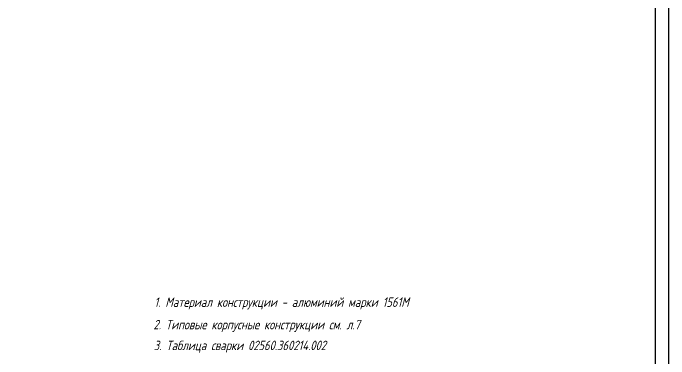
# Model space of a CAD drawing. Header units: millimetres. Extents: x 76485 to 135355, y 12764 to 18704.
# Drawn here: x 82477 to 84895, y 13988 to 15263 of the extents above; entities that cross this region are included whole.
import ezdxf

# ---------------------------------------------------------------- set-up
doc = ezdxf.new("R2010")
doc.units = ezdxf.units.MM
doc.styles.get("Standard").update_dxf_attribs({"font": 'ГОСТ тип А наклонный.ttf'})

# ---------------------------------------------------------------- blocks, each defined once
blk = doc.blocks.new('A$C057F7A01')
at = {"color": 7}
for points in [[(0, 0), (8410, 0), (8410, 5940), (0, 5940)], [(200, 50), (8360, 50), (8360, 5890), (200, 5890)]]:
    blk.add_lwpolyline(points, close=True, dxfattribs=at)

msp = doc.modelspace()

# ---------------------------------------------------------------- block references
msp.add_blockref('A$C057F7A01', (76485.3, 12764.4))

# ---------------------------------------------------------------- texts
at = {"color": 7}
for s, p in [('1. Материал конструкции - алюминий марки 1561M', (82998.1, 14179.4)), ('2. Типовые корпусные конструкции см. л.7', (82994.8, 14096.5)), ('3. Таблица сварки 02560.360214.002', (82995.9, 14019.8))]:
    msp.add_text(s, height=35, dxfattribs=at).set_placement(p)

doc.saveas('drawing.dxf')
